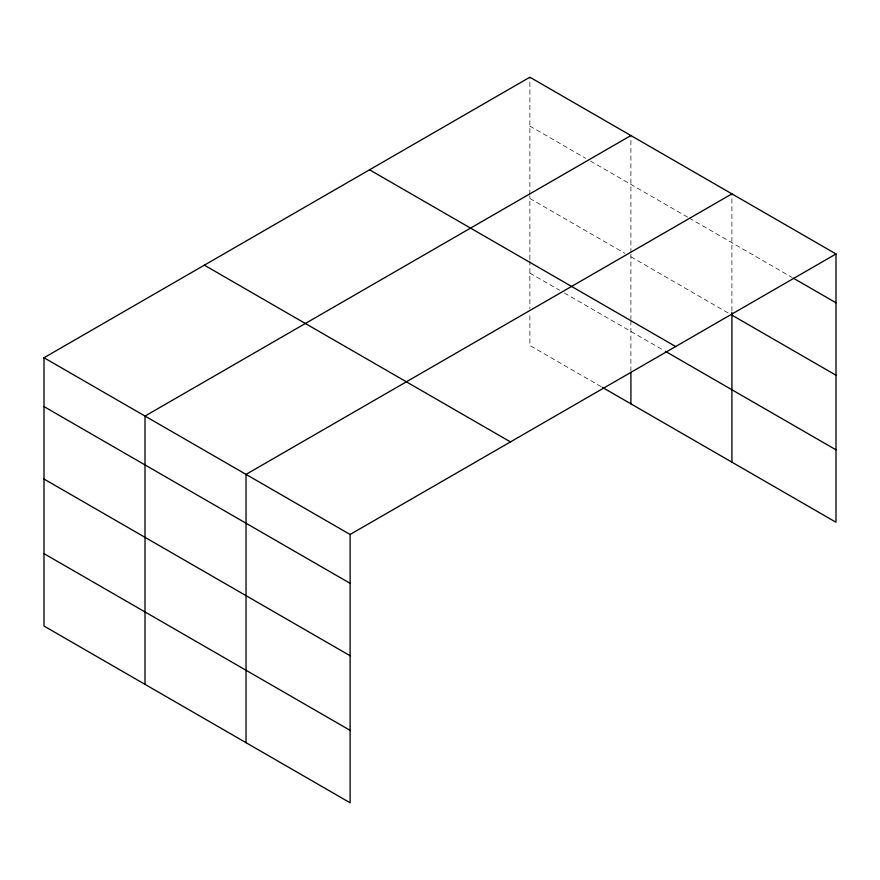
<?xml version="1.0" encoding="UTF-8"?>
<svg xmlns="http://www.w3.org/2000/svg" width="880" height="880" viewBox="0 0 880 880"><rect width="100%" height="100%" fill="white"/><g stroke="black" fill="none" stroke-linecap="round" stroke-linejoin="round"><path stroke-width="0.66" stroke-dasharray="4.4 3.3" d="M529.881 259.534L529.881 195.756M529.881 194.392L529.881 77.22M630.905 252.714L630.905 135.542M731.918 311.036L731.918 193.864M529.881 126.071L585.739 158.312M590.502 161.062L687.951 217.327M689.139 218.009L792.242 277.541M529.881 198.484L624.965 253.385M630.905 256.806L729.542 313.764M529.881 273.108L559.592 290.257M564.355 293.007L664.18 350.636M601.194 386.694L529.881 345.521L529.881 314.094M630.905 254.078L630.905 319.22M630.905 320.573L630.905 371.052M529.881 260.898L529.881 308.627"/><path stroke-width="1.32" d="M836 253.957L529.881 77.22L44 357.742L44 626.043L350.119 802.78L350.119 534.479L836 253.957L836 522.258L602.382 387.376M630.905 135.542L145.013 416.064L145.013 684.365M731.918 193.864L246.037 474.386L246.037 742.687M793.419 278.223L836 302.797M731.918 315.128L836 375.221M369.545 169.796L675.653 346.522M665.368 351.329L836 449.834M204.347 265.166L510.455 441.903M44 357.742L350.119 534.479M44 406.593L350.119 583.33M44 479.017L350.119 655.743M44 553.63L350.119 730.356M731.918 312.4L731.918 462.165M630.905 372.416L630.905 403.843"/></g></svg>
